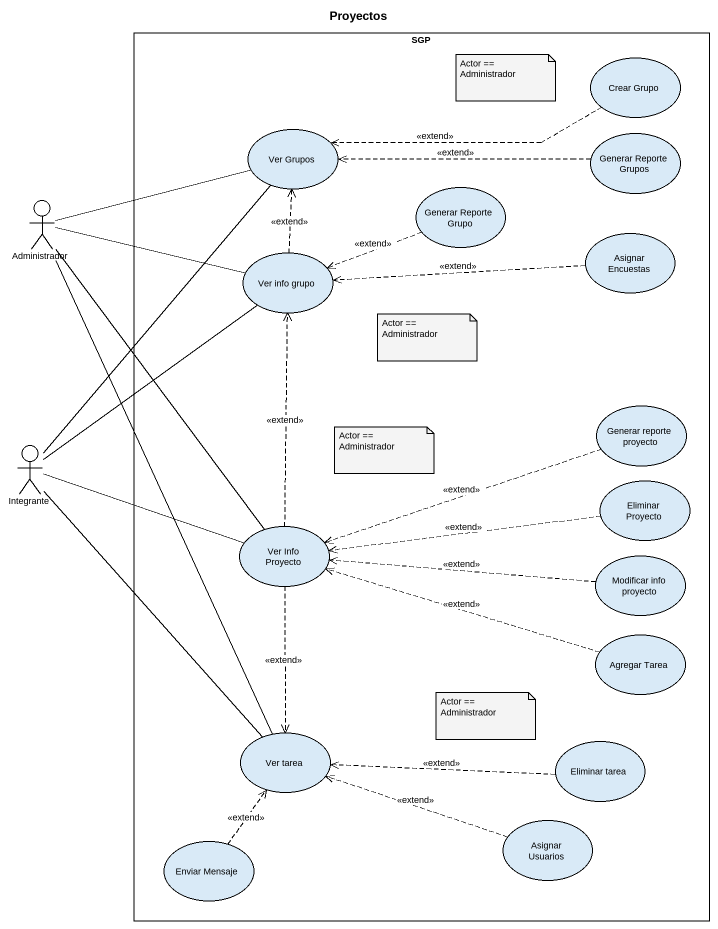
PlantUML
@startuml
title Proyectos
rectangle SGP {
  usecase "Crear Grupo" as Crear_Grupo
  usecase "Ver Grupos" as Ver_Grupos
  usecase "Generar Reporte Grupos" as Generar_Reporte_Grupos
  usecase "Generar Reporte Grupo" as Generar_Reporte_Grupo
  usecase "Ver info grupo" as Ver_info_grupo
  usecase "Asignar Encuestas" as Asignar_Encuestas
  usecase "Generar reporte proyecto" as Generar_reporte_proyecto
  usecase "Eliminar Proyecto" as Eliminar_Proyecto
  usecase "Ver Info Proyecto" as Ver_Info_Proyecto
  usecase "Modificar info proyecto" as Modificar_info_proyecto
  usecase "Agregar Tarea" as Agregar_Tarea
  usecase "Ver tarea" as Ver_tarea
  usecase "Eliminar tarea" as Eliminar_tarea
  usecase "Enviar Mensaje" as Enviar_Mensaje
  usecase "Asignar Usuarios" as Asignar_Usuarios
}
actor Administrador
actor Integrante
Crear_Grupo .left.> Ver_Grupos : <<extend>>
Generar_Reporte_Grupos .left.> Ver_Grupos : <<extend>>
Administrador -right- Ver_Grupos
Administrador -right- Ver_info_grupo
Administrador -- Ver_Info_Proyecto
Administrador -- Ver_tarea
Generar_Reporte_Grupo .left.> Ver_info_grupo : <<extend>>
Ver_info_grupo .up.> Ver_Grupos : <<extend>>
Asignar_Encuestas .left.> Ver_info_grupo : <<extend>>
Generar_reporte_proyecto .left.> Ver_Info_Proyecto : <<extend>>
Integrante -up- Ver_Grupos
Integrante -up- Ver_info_grupo
Integrante -right- Ver_Info_Proyecto
Integrante -- Ver_tarea
Eliminar_Proyecto .left.> Ver_Info_Proyecto : <<extend>>
Ver_Info_Proyecto .up.> Ver_info_grupo : <<extend>>
Ver_Info_Proyecto ..> Ver_tarea : <<extend>>
Modificar_info_proyecto .left.> Ver_Info_Proyecto : <<extend>>
Agregar_Tarea .left.> Ver_Info_Proyecto : <<extend>>
Eliminar_tarea .left.> Ver_tarea : <<extend>>
Enviar_Mensaje .up.> Ver_tarea : <<extend>>
Asignar_Usuarios .left.> Ver_tarea : <<extend>>
note as N1
  Actor == Administrador
end note
note as N2
  Actor == Administrador
end note
note as N3
  Actor == Administrador
end note
note as N4
  Actor == Administrador
end note
@enduml
